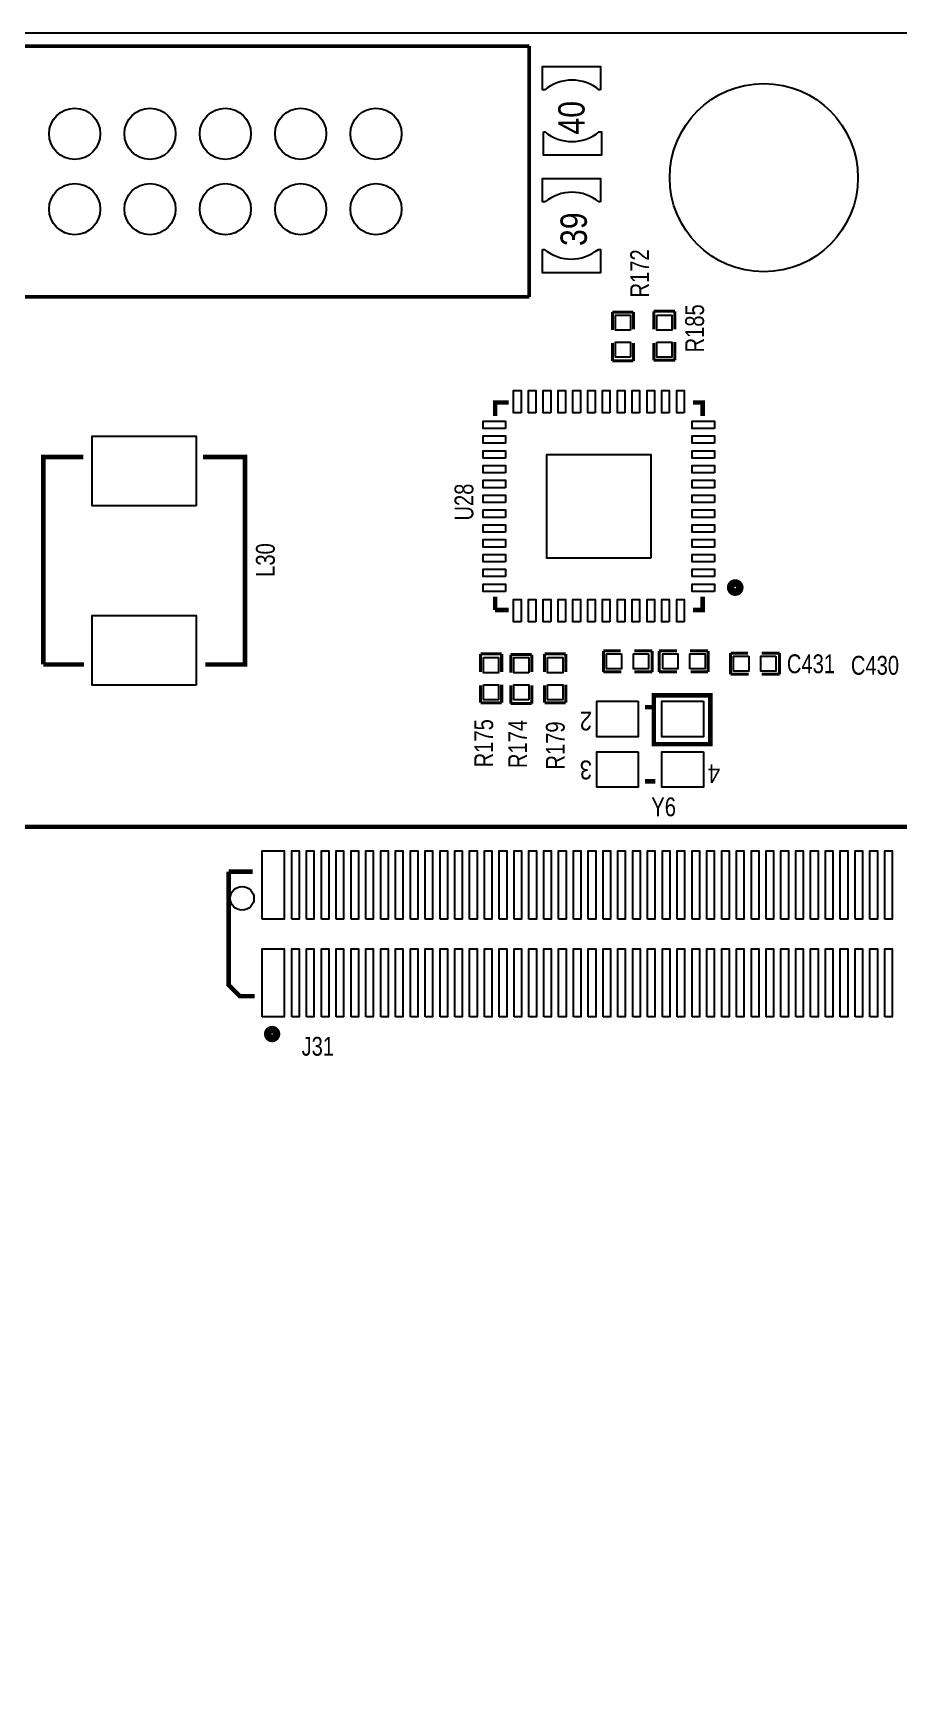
# Model space of a CAD drawing. Extents: x -7 to 215, y -4 to 107.
# Drawn here: x 75.8 to 105, y 50.9 to 106.7 of the extents above; entities that cross this region are included whole.
import ezdxf

# ---------------------------------------------------------------- set-up
doc = ezdxf.new("R2010")
doc.units = 0
for name, color, linetype in [('BG_OUTLINE', 3, 'CONTINUOUS'), ('BG_SILKSCREEN_TOP', 2, 'CONTINUOUS'), ('PG_SILKSCREEN_TOP', 6, 'CONTINUOUS'), ('PIN_TOP', 7, 'CONTINUOUS'), ('RD_SILKSCREEN_TOP', 8, 'CONTINUOUS')]:
    doc.layers.add(name, color=color, linetype=linetype)

msp = doc.modelspace()

# ---------------------------------------------------------------- linework, layer by layer
at = {"layer": 'BG_OUTLINE'}
msp.add_lwpolyline([(143.775938, 106.654092), (0, 106.654092)], dxfattribs=at)
at = {"layer": 'BG_SILKSCREEN_TOP'}
for points in [[(94.931992, 104.740964), (94.879922, 104.740964, 0.356579), (93.053662, 104.740964), (92.976192, 104.740964), (92.976192, 105.528364), (94.931992, 105.528364)], [(93.001592, 103.318564), (93.053662, 103.318564, 0.356579), (94.879922, 103.318564), (94.957392, 103.318564), (94.957392, 102.531164), (93.001592, 102.531164)], [(94.931992, 100.956364), (94.879922, 100.956364, 0.356579), (93.053662, 100.956364), (92.976192, 100.956364), (92.976192, 101.743764), (94.931992, 101.743764)], [(92.976192, 99.356164), (93.028262, 99.356164, 0.356579), (94.854522, 99.356164), (94.931992, 99.356164), (94.931992, 98.568764), (92.976192, 98.568764)]]:
    msp.add_lwpolyline(points, format="xyb", close=True, dxfattribs=at)
at = {"layer": 'PG_SILKSCREEN_TOP'}
for points, const_width in [([(33.924494, 106.215688), (92.524326, 106.215688)], 0.127), ([(92.524326, 106.215688), (92.524326, 97.755456)], 0.127), ([(92.524326, 97.755456), (65.52438, 97.755456)], 0.127), ([(95.32747, 96.633792), (95.32747, 97.243392)], 0.1016), ([(95.32747, 97.243392), (96.03867, 97.243392)], 0.1016), ([(96.03867, 97.243392), (96.03867, 96.659192)], 0.1016), ([(96.72447, 97.268792), (96.72447, 96.659192)], 0.1016), ([(97.43567, 97.268792), (96.72447, 97.268792)], 0.1016), ([(97.43567, 97.268792), (97.43567, 96.659192)], 0.1016), ([(95.32747, 95.592392), (95.32747, 96.201992)], 0.1016), ([(96.03867, 95.592392), (96.03867, 96.201992)], 0.1016), ([(96.72447, 95.617792), (96.72447, 96.201992)], 0.1016), ([(97.43567, 96.227392), (97.43567, 95.617792)], 0.1016), ([(95.32747, 95.592392), (96.03867, 95.592392)], 0.1016), ([(97.43567, 95.617792), (96.72447, 95.617792)], 0.1016), ([(91.371928, 93.7387), (91.371928, 94.19082), (91.824048, 94.19082)], 0.1524), ([(98.047048, 94.19082), (98.372168, 94.19082), (98.372168, 93.7387)], 0.1524), ([(76.138024, 85.354668), (76.138024, 92.354908), (77.480668, 92.354908)], 0.1524), ([(81.519268, 92.354908), (82.938112, 92.354908), (82.938112, 85.354668), (81.595468, 85.354668)], 0.1524), ([(91.371928, 87.19058), (91.371928, 87.6427)], 0.1524), ([(98.372168, 87.6427), (98.372168, 87.19058), (98.047048, 87.19058)], 0.1524), ([(91.824048, 87.19058), (91.371928, 87.19058)], 0.1524), ([(77.506068, 85.354668), (76.138024, 85.354668)], 0.1524), ([(90.88247, 85.711792), (90.88247, 85.102192)], 0.1016), ([(91.59367, 85.711792), (90.88247, 85.711792)], 0.1016), ([(91.59367, 85.711792), (91.59367, 85.102192)], 0.1016), ([(91.89847, 85.076792), (91.89847, 85.686392)], 0.1016), ([(91.89847, 85.686392), (92.60967, 85.686392)], 0.1016), ([(92.60967, 85.686392), (92.60967, 85.102192)], 0.1016), ([(93.04147, 85.711792), (93.04147, 85.102192)], 0.1016), ([(93.75267, 85.711792), (93.04147, 85.711792)], 0.1016), ([(93.75267, 85.711792), (93.75267, 85.102192)], 0.1016), ([(95.02267, 85.102192), (95.02267, 85.813392)], 0.1016), ([(95.02267, 85.813392), (95.60687, 85.813392)], 0.1016), ([(96.67367, 85.813392), (96.06407, 85.813392)], 0.1016), ([(96.67367, 85.102192), (96.67367, 85.813392)], 0.1016), ([(96.90227, 85.813392), (97.51187, 85.813392)], 0.1016), ([(96.90227, 85.813392), (96.90227, 85.102192)], 0.1016), ([(97.94367, 85.813392), (98.55327, 85.813392)], 0.1016), ([(98.55327, 85.813392), (98.55327, 85.102192)], 0.1016), ([(99.31527, 85.025992), (99.31527, 85.737192)], 0.1016), ([(99.31527, 85.737192), (99.89947, 85.737192)], 0.1016), ([(100.96627, 85.737192), (100.35667, 85.737192)], 0.1016), ([(100.96627, 85.025992), (100.96627, 85.737192)], 0.1016), ([(95.63227, 85.102192), (95.02267, 85.102192)], 0.1016), ([(96.67367, 85.102192), (96.06407, 85.102192)], 0.1016), ([(96.90227, 85.102192), (97.51187, 85.102192)], 0.1016), ([(98.55327, 85.102192), (97.96907, 85.102192)], 0.1016), ([(99.92487, 85.025992), (99.31527, 85.025992)], 0.1016), ([(100.96627, 85.025992), (100.35667, 85.025992)], 0.1016), ([(90.88247, 84.060792), (90.88247, 84.644992)], 0.1016), ([(91.59367, 84.670392), (91.59367, 84.060792)], 0.1016), ([(91.89847, 84.035392), (91.89847, 84.644992)], 0.1016), ([(92.60967, 84.035392), (92.60967, 84.644992)], 0.1016), ([(93.04147, 84.060792), (93.04147, 84.644992)], 0.1016), ([(93.75267, 84.670392), (93.75267, 84.060792)], 0.1016), ([(91.59367, 84.060792), (90.88247, 84.060792)], 0.1016), ([(91.89847, 84.035392), (92.60967, 84.035392)], 0.1016), ([(93.75267, 84.060792), (93.04147, 84.060792)], 0.1016), ([(96.424496, 83.913726), (96.770444, 83.913726)], 0.1524), ([(96.770444, 81.413858), (96.424496, 81.413858)], 0.1524), ([(82.3849, 78.36408), (82.3849, 74.53884), (82.759804, 74.163936), (83.267804, 74.163936)], 0.1524), ([(82.3849, 78.36408), (83.191604, 78.36408)], 0.1524)]:
    msp.add_lwpolyline(points, dxfattribs=dict(at, const_width=const_width))
at = {"layer": 'PG_SILKSCREEN_TOP', "const_width": 0.254}
for points in [[(99.62388, 87.9475, 1), (99.315016, 87.9475, 1)], [(84.000086, 72.885808, 1), (83.703922, 72.885808, 1)]]:
    msp.add_lwpolyline(points, format="xyb", close=True, dxfattribs=at)
at = {"layer": 'PG_SILKSCREEN_TOP', "const_width": 0.1524}
for points in [[(98.50247, 82.663792), (96.72447, 82.663792), (96.72447, 84.314792), (98.62947, 84.314792), (98.62947, 82.663792)], [(139.89177, 79.876142), (59.89193, 79.876142), (59.89193, 19.876262), (139.89177, 19.876262)]]:
    msp.add_lwpolyline(points, close=True, dxfattribs=at)
at = {"layer": 'PIN_TOP'}
for points in [[(95.93707, 96.633792), (95.42907, 96.633792), (95.42907, 97.141792), (95.93707, 97.141792)], [(96.82607, 97.141792), (97.33407, 97.141792), (97.33407, 96.633792), (96.82607, 96.633792)], [(95.93707, 95.719392), (95.42907, 95.719392), (95.42907, 96.227392), (95.93707, 96.227392)], [(96.82607, 96.227392), (97.33407, 96.227392), (97.33407, 95.719392), (96.82607, 95.719392)], [(92.246958, 93.840808), (91.997022, 93.840808), (91.997022, 94.59468), (92.246958, 94.59468)], [(92.747084, 93.840808), (92.497148, 93.840808), (92.497148, 94.59468), (92.747084, 94.59468)], [(93.246956, 93.840808), (92.99702, 93.840808), (92.99702, 94.59468), (93.246956, 94.59468)], [(93.747082, 93.840808), (93.497146, 93.840808), (93.497146, 94.59468), (93.747082, 94.59468)], [(94.246954, 93.840808), (93.997018, 93.840808), (93.997018, 94.59468), (94.246954, 94.59468)], [(94.74708, 93.840808), (94.497144, 93.840808), (94.497144, 94.59468), (94.74708, 94.59468)], [(95.246952, 93.840808), (94.997016, 93.840808), (94.997016, 94.59468), (95.246952, 94.59468)], [(95.747078, 93.840808), (95.497142, 93.840808), (95.497142, 94.59468), (95.747078, 94.59468)], [(96.24695, 93.840808), (95.997014, 93.840808), (95.997014, 94.59468), (96.24695, 94.59468)], [(96.747076, 93.840808), (96.49714, 93.840808), (96.49714, 94.59468), (96.747076, 94.59468)], [(97.246948, 93.840808), (96.997012, 93.840808), (96.997012, 94.59468), (97.246948, 94.59468)], [(97.747074, 93.840808), (97.497138, 93.840808), (97.497138, 94.59468), (97.747074, 94.59468)], [(91.72194, 93.31579), (90.968068, 93.31579), (90.968068, 93.565726), (91.72194, 93.565726)], [(98.776028, 93.31579), (98.022156, 93.31579), (98.022156, 93.565726), (98.776028, 93.565726)], [(81.288128, 90.704924), (77.788008, 90.704924), (77.788008, 93.054424), (81.288128, 93.054424)], [(91.72194, 92.815664), (90.968068, 92.815664), (90.968068, 93.0656), (91.72194, 93.0656)], [(91.72194, 92.315792), (90.968068, 92.315792), (90.968068, 92.565728), (91.72194, 92.565728)], [(98.776028, 92.815664), (98.022156, 92.815664), (98.022156, 93.0656), (98.776028, 93.0656)], [(98.776028, 92.315792), (98.022156, 92.315792), (98.022156, 92.565728), (98.776028, 92.565728)], [(91.72194, 91.815666), (90.968068, 91.815666), (90.968068, 92.065602), (91.72194, 92.065602)], [(96.622108, 88.94064), (93.121988, 88.94064), (93.121988, 92.44076), (96.622108, 92.44076)], [(98.776028, 91.815666), (98.022156, 91.815666), (98.022156, 92.065602), (98.776028, 92.065602)], [(91.72194, 91.315794), (90.968068, 91.315794), (90.968068, 91.56573), (91.72194, 91.56573)], [(98.776028, 91.315794), (98.022156, 91.315794), (98.022156, 91.56573), (98.776028, 91.56573)], [(91.72194, 90.815668), (90.968068, 90.815668), (90.968068, 91.065604), (91.72194, 91.065604)], [(98.776028, 90.815668), (98.022156, 90.815668), (98.022156, 91.065604), (98.776028, 91.065604)], [(91.72194, 90.315796), (90.968068, 90.315796), (90.968068, 90.565732), (91.72194, 90.565732)], [(98.776028, 90.315796), (98.022156, 90.315796), (98.022156, 90.565732), (98.776028, 90.565732)], [(91.72194, 89.81567), (90.968068, 89.81567), (90.968068, 90.065606), (91.72194, 90.065606)], [(98.776028, 89.81567), (98.022156, 89.81567), (98.022156, 90.065606), (98.776028, 90.065606)], [(91.72194, 89.315798), (90.968068, 89.315798), (90.968068, 89.565734), (91.72194, 89.565734)], [(98.776028, 89.315798), (98.022156, 89.315798), (98.022156, 89.565734), (98.776028, 89.565734)], [(91.72194, 88.815672), (90.968068, 88.815672), (90.968068, 89.065608), (91.72194, 89.065608)], [(98.776028, 88.815672), (98.022156, 88.815672), (98.022156, 89.065608), (98.776028, 89.065608)], [(91.72194, 88.3158), (90.968068, 88.3158), (90.968068, 88.565736), (91.72194, 88.565736)], [(98.776028, 88.3158), (98.022156, 88.3158), (98.022156, 88.565736), (98.776028, 88.565736)], [(91.72194, 87.815674), (90.968068, 87.815674), (90.968068, 88.06561), (91.72194, 88.06561)], [(98.776028, 87.815674), (98.022156, 87.815674), (98.022156, 88.06561), (98.776028, 88.06561)], [(81.288128, 84.655152), (77.788008, 84.655152), (77.788008, 87.004652), (81.288128, 87.004652)], [(92.246958, 86.78672), (91.997022, 86.78672), (91.997022, 87.540592), (92.246958, 87.540592)], [(92.747084, 86.78672), (92.497148, 86.78672), (92.497148, 87.540592), (92.747084, 87.540592)], [(93.246956, 86.78672), (92.99702, 86.78672), (92.99702, 87.540592), (93.246956, 87.540592)], [(93.747082, 86.78672), (93.497146, 86.78672), (93.497146, 87.540592), (93.747082, 87.540592)], [(94.246954, 86.78672), (93.997018, 86.78672), (93.997018, 87.540592), (94.246954, 87.540592)], [(94.74708, 86.78672), (94.497144, 86.78672), (94.497144, 87.540592), (94.74708, 87.540592)], [(95.246952, 86.78672), (94.997016, 86.78672), (94.997016, 87.540592), (95.246952, 87.540592)], [(95.747078, 86.78672), (95.497142, 86.78672), (95.497142, 87.540592), (95.747078, 87.540592)], [(96.24695, 86.78672), (95.997014, 86.78672), (95.997014, 87.540592), (96.24695, 87.540592)], [(96.747076, 86.78672), (96.49714, 86.78672), (96.49714, 87.540592), (96.747076, 87.540592)], [(97.246948, 86.78672), (96.997012, 86.78672), (96.997012, 87.540592), (97.246948, 87.540592)], [(97.747074, 86.78672), (97.497138, 86.78672), (97.497138, 87.540592), (97.747074, 87.540592)], [(90.98407, 85.584792), (91.49207, 85.584792), (91.49207, 85.076792), (90.98407, 85.076792)], [(92.50807, 85.076792), (92.00007, 85.076792), (92.00007, 85.584792), (92.50807, 85.584792)], [(93.14307, 85.584792), (93.65107, 85.584792), (93.65107, 85.076792), (93.14307, 85.076792)], [(95.63227, 85.711792), (95.63227, 85.203792), (95.12427, 85.203792), (95.12427, 85.711792)], [(96.54667, 85.711792), (96.54667, 85.203792), (96.03867, 85.203792), (96.03867, 85.711792)], [(97.02927, 85.203792), (97.02927, 85.711792), (97.53727, 85.711792), (97.53727, 85.203792)], [(97.94367, 85.203792), (97.94367, 85.711792), (98.45167, 85.711792), (98.45167, 85.203792)], [(99.92487, 85.635592), (99.92487, 85.127592), (99.41687, 85.127592), (99.41687, 85.635592)], [(100.83927, 85.635592), (100.83927, 85.127592), (100.33127, 85.127592), (100.33127, 85.635592)], [(90.98407, 84.670392), (91.49207, 84.670392), (91.49207, 84.162392), (90.98407, 84.162392)], [(92.50807, 84.162392), (92.00007, 84.162392), (92.00007, 84.670392), (92.50807, 84.670392)], [(93.14307, 84.670392), (93.65107, 84.670392), (93.65107, 84.162392), (93.14307, 84.162392)], [(96.195896, 84.110576), (96.195896, 82.916776), (94.798896, 82.916776), (94.798896, 84.110576)], [(98.396044, 84.110576), (98.396044, 82.916776), (96.999044, 82.916776), (96.999044, 84.110576)], [(96.195896, 82.410808), (96.195896, 81.217008), (94.798896, 81.217008), (94.798896, 82.410808)], [(98.396044, 82.410808), (98.396044, 81.217008), (96.999044, 81.217008), (96.999044, 82.410808)], [(83.513803, 76.764007), (83.513803, 79.063977), (84.263865, 79.063977), (84.263865, 76.764007)], [(84.513928, 76.764007), (84.513928, 79.063977), (84.763864, 79.063977), (84.763864, 76.764007)], [(85.0138, 76.764007), (85.0138, 79.063977), (85.263736, 79.063977), (85.263736, 76.764007)], [(85.513926, 76.764007), (85.513926, 79.063977), (85.763862, 79.063977), (85.763862, 76.764007)], [(86.013798, 76.764007), (86.013798, 79.063977), (86.263734, 79.063977), (86.263734, 76.764007)], [(86.513924, 76.764007), (86.513924, 79.063977), (86.76386, 79.063977), (86.76386, 76.764007)], [(87.013796, 76.764007), (87.013796, 79.063977), (87.263732, 79.063977), (87.263732, 76.764007)], [(87.513922, 76.764007), (87.513922, 79.063977), (87.763858, 79.063977), (87.763858, 76.764007)], [(88.013794, 76.764007), (88.013794, 79.063977), (88.26373, 79.063977), (88.26373, 76.764007)], [(88.51392, 76.764007), (88.51392, 79.063977), (88.763856, 79.063977), (88.763856, 76.764007)], [(89.013792, 76.764007), (89.013792, 79.063977), (89.263728, 79.063977), (89.263728, 76.764007)], [(89.513918, 76.764007), (89.513918, 79.063977), (89.763854, 79.063977), (89.763854, 76.764007)], [(90.01379, 76.764007), (90.01379, 79.063977), (90.263726, 79.063977), (90.263726, 76.764007)], [(90.513916, 76.764007), (90.513916, 79.063977), (90.763852, 79.063977), (90.763852, 76.764007)], [(91.013788, 76.764007), (91.013788, 79.063977), (91.263724, 79.063977), (91.263724, 76.764007)], [(91.513914, 76.764007), (91.513914, 79.063977), (91.76385, 79.063977), (91.76385, 76.764007)], [(92.013786, 76.764007), (92.013786, 79.063977), (92.263722, 79.063977), (92.263722, 76.764007)], [(92.513912, 76.764007), (92.513912, 79.063977), (92.763848, 79.063977), (92.763848, 76.764007)], [(93.013784, 76.764007), (93.013784, 79.063977), (93.26372, 79.063977), (93.26372, 76.764007)], [(93.51391, 76.764007), (93.51391, 79.063977), (93.763846, 79.063977), (93.763846, 76.764007)], [(94.013782, 76.764007), (94.013782, 79.063977), (94.263718, 79.063977), (94.263718, 76.764007)], [(94.513908, 76.764007), (94.513908, 79.063977), (94.763844, 79.063977), (94.763844, 76.764007)], [(95.01378, 76.764007), (95.01378, 79.063977), (95.263716, 79.063977), (95.263716, 76.764007)], [(95.513906, 76.764007), (95.513906, 79.063977), (95.763842, 79.063977), (95.763842, 76.764007)], [(96.013778, 76.764007), (96.013778, 79.063977), (96.263714, 79.063977), (96.263714, 76.764007)], [(96.513904, 76.764007), (96.513904, 79.063977), (96.76384, 79.063977), (96.76384, 76.764007)], [(97.013776, 76.764007), (97.013776, 79.063977), (97.263712, 79.063977), (97.263712, 76.764007)], [(97.513902, 76.764007), (97.513902, 79.063977), (97.763838, 79.063977), (97.763838, 76.764007)], [(98.013774, 76.764007), (98.013774, 79.063977), (98.26371, 79.063977), (98.26371, 76.764007)], [(98.5139, 76.764007), (98.5139, 79.063977), (98.763836, 79.063977), (98.763836, 76.764007)], [(99.013772, 76.764007), (99.013772, 79.063977), (99.263708, 79.063977), (99.263708, 76.764007)], [(99.513898, 76.764007), (99.513898, 79.063977), (99.763834, 79.063977), (99.763834, 76.764007)], [(100.01377, 76.764007), (100.01377, 79.063977), (100.263706, 79.063977), (100.263706, 76.764007)], [(100.513896, 76.764007), (100.513896, 79.063977), (100.763832, 79.063977), (100.763832, 76.764007)], [(101.013768, 76.764007), (101.013768, 79.063977), (101.263704, 79.063977), (101.263704, 76.764007)], [(101.513894, 76.764007), (101.513894, 79.063977), (101.76383, 79.063977), (101.76383, 76.764007)], [(102.013766, 76.764007), (102.013766, 79.063977), (102.263702, 79.063977), (102.263702, 76.764007)], [(102.513892, 76.764007), (102.513892, 79.063977), (102.763828, 79.063977), (102.763828, 76.764007)], [(103.013764, 76.764007), (103.013764, 79.063977), (103.2637, 79.063977), (103.2637, 76.764007)], [(103.51389, 76.764007), (103.51389, 79.063977), (103.763826, 79.063977), (103.763826, 76.764007)], [(104.013762, 76.764007), (104.013762, 79.063977), (104.263698, 79.063977), (104.263698, 76.764007)], [(104.513888, 76.764007), (104.513888, 79.063977), (104.763824, 79.063977), (104.763824, 76.764007)], [(83.513803, 73.464039), (83.513803, 75.764009), (84.263865, 75.764009), (84.263865, 73.464039)], [(84.513928, 73.464039), (84.513928, 75.764009), (84.763864, 75.764009), (84.763864, 73.464039)], [(85.0138, 73.464039), (85.0138, 75.764009), (85.263736, 75.764009), (85.263736, 73.464039)], [(85.513926, 73.464039), (85.513926, 75.764009), (85.763862, 75.764009), (85.763862, 73.464039)], [(86.013798, 73.464039), (86.013798, 75.764009), (86.263734, 75.764009), (86.263734, 73.464039)], [(86.513924, 73.464039), (86.513924, 75.764009), (86.76386, 75.764009), (86.76386, 73.464039)], [(87.013796, 73.464039), (87.013796, 75.764009), (87.263732, 75.764009), (87.263732, 73.464039)], [(87.513922, 73.464039), (87.513922, 75.764009), (87.763858, 75.764009), (87.763858, 73.464039)], [(88.013794, 73.464039), (88.013794, 75.764009), (88.26373, 75.764009), (88.26373, 73.464039)], [(88.51392, 73.464039), (88.51392, 75.764009), (88.763856, 75.764009), (88.763856, 73.464039)], [(89.013792, 73.464039), (89.013792, 75.764009), (89.263728, 75.764009), (89.263728, 73.464039)], [(89.513918, 73.464039), (89.513918, 75.764009), (89.763854, 75.764009), (89.763854, 73.464039)], [(90.01379, 73.464039), (90.01379, 75.764009), (90.263726, 75.764009), (90.263726, 73.464039)], [(90.513916, 73.464039), (90.513916, 75.764009), (90.763852, 75.764009), (90.763852, 73.464039)], [(91.013788, 73.464039), (91.013788, 75.764009), (91.263724, 75.764009), (91.263724, 73.464039)], [(91.513914, 73.464039), (91.513914, 75.764009), (91.76385, 75.764009), (91.76385, 73.464039)], [(92.013786, 73.464039), (92.013786, 75.764009), (92.263722, 75.764009), (92.263722, 73.464039)], [(92.513912, 73.464039), (92.513912, 75.764009), (92.763848, 75.764009), (92.763848, 73.464039)], [(93.013784, 73.464039), (93.013784, 75.764009), (93.26372, 75.764009), (93.26372, 73.464039)], [(93.51391, 73.464039), (93.51391, 75.764009), (93.763846, 75.764009), (93.763846, 73.464039)], [(94.013782, 73.464039), (94.013782, 75.764009), (94.263718, 75.764009), (94.263718, 73.464039)], [(94.513908, 73.464039), (94.513908, 75.764009), (94.763844, 75.764009), (94.763844, 73.464039)], [(95.01378, 73.464039), (95.01378, 75.764009), (95.263716, 75.764009), (95.263716, 73.464039)], [(95.513906, 73.464039), (95.513906, 75.764009), (95.763842, 75.764009), (95.763842, 73.464039)], [(96.013778, 73.464039), (96.013778, 75.764009), (96.263714, 75.764009), (96.263714, 73.464039)], [(96.513904, 73.464039), (96.513904, 75.764009), (96.76384, 75.764009), (96.76384, 73.464039)], [(97.013776, 73.464039), (97.013776, 75.764009), (97.263712, 75.764009), (97.263712, 73.464039)], [(97.513902, 73.464039), (97.513902, 75.764009), (97.763838, 75.764009), (97.763838, 73.464039)], [(98.013774, 73.464039), (98.013774, 75.764009), (98.26371, 75.764009), (98.26371, 73.464039)], [(98.5139, 73.464039), (98.5139, 75.764009), (98.763836, 75.764009), (98.763836, 73.464039)], [(99.013772, 73.464039), (99.013772, 75.764009), (99.263708, 75.764009), (99.263708, 73.464039)], [(99.513898, 73.464039), (99.513898, 75.764009), (99.763834, 75.764009), (99.763834, 73.464039)], [(100.01377, 73.464039), (100.01377, 75.764009), (100.263706, 75.764009), (100.263706, 73.464039)], [(100.513896, 73.464039), (100.513896, 75.764009), (100.763832, 75.764009), (100.763832, 73.464039)], [(101.013768, 73.464039), (101.013768, 75.764009), (101.263704, 75.764009), (101.263704, 73.464039)], [(101.513894, 73.464039), (101.513894, 75.764009), (101.76383, 75.764009), (101.76383, 73.464039)], [(102.013766, 73.464039), (102.013766, 75.764009), (102.263702, 75.764009), (102.263702, 73.464039)], [(102.513892, 73.464039), (102.513892, 75.764009), (102.763828, 75.764009), (102.763828, 73.464039)], [(103.013764, 73.464039), (103.013764, 75.764009), (103.2637, 75.764009), (103.2637, 73.464039)], [(103.51389, 73.464039), (103.51389, 75.764009), (103.763826, 75.764009), (103.763826, 73.464039)], [(104.013762, 73.464039), (104.013762, 75.764009), (104.263698, 75.764009), (104.263698, 73.464039)], [(104.513888, 73.464039), (104.513888, 75.764009), (104.763824, 75.764009), (104.763824, 73.464039)]]:
    msp.add_lwpolyline(points, close=True, dxfattribs=at)
for centre, radius in [((100.43541, 101.774752), 3.175), ((77.19441, 103.255572), 0.8636), ((79.73441, 103.255572), 0.8636), ((82.27441, 103.255572), 0.8636), ((84.81441, 103.255572), 0.8636), ((87.35441, 103.255572), 0.8636), ((77.19441, 100.715572), 0.8636), ((79.73441, 100.715572), 0.8636), ((82.27441, 100.715572), 0.8636), ((84.81441, 100.715572), 0.8636), ((87.35441, 100.715572), 0.8636), ((82.838798, 77.463904), 0.40005)]:
    msp.add_circle(centre, radius, dxfattribs=at)

# ---------------------------------------------------------------- texts
at = {"layer": 'BG_SILKSCREEN_TOP', "width": 0.857143}
for s, p in [('40', (94.39021, 103.229664)), ('39', (94.46641, 99.470464))]:
    msp.add_text(s, height=0.889, rotation=90, dxfattribs=at).set_placement(p)
at = {"layer": 'PG_SILKSCREEN_TOP', "width": 0.8784}
for s, p in [('2', (94.64167, 83.764628)), ('3', (94.64167, 82.113374)), ('4', (98.95967, 81.986374))]:
    msp.add_text(s, height=0.635, rotation=180, dxfattribs=at).set_placement(p)
at = {"layer": 'RD_SILKSCREEN_TOP', "width": 0.8}
for s, p in [('R172', (96.56445, 97.733612)), ('R185', (98.41865, 95.879412)), ('U28', (90.63863, 90.2081)), ('L30', (83.94065, 88.310212)), ('R175', (91.30665, 81.884012)), ('R174', (92.44965, 81.858612)), ('R179', (93.71965, 81.807812))]:
    msp.add_text(s, height=0.635, rotation=90, dxfattribs=at).set_placement(p)
for s, p in [('C431', (101.21265, 85.059012)), ('C430', (103.37165, 85.008212)), ('Y6', (96.64065, 80.233012)), ('J31', (84.845652, 72.155812))]:
    msp.add_text(s, height=0.635, dxfattribs=at).set_placement(p)

doc.saveas('drawing.dxf')
